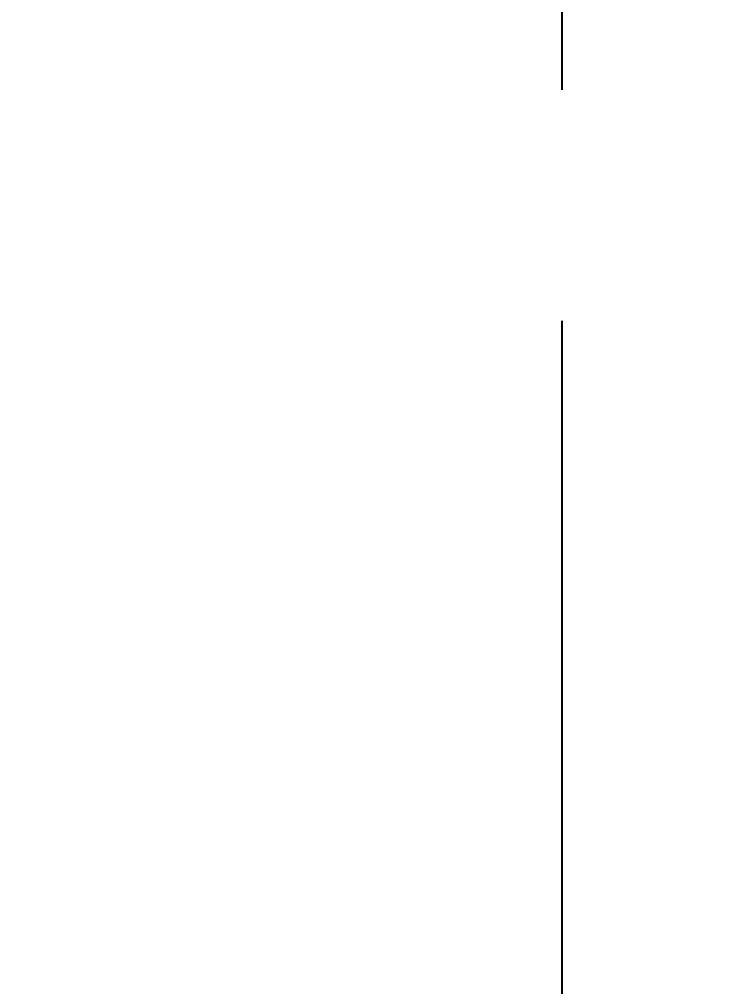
# Model space of a CAD drawing. Header units: metres. Extents: x 0 to 63075, y 0 to 44550.
# Drawn here: x 41965 to 42689, y 34517 to 35514 of the extents above; entities that cross this region are included whole.
import ezdxf

# ---------------------------------------------------------------- set-up
doc = ezdxf.new("R2010")
doc.units = ezdxf.units.M
doc.header["$LTSCALE"] = 75
doc.linetypes.add('CENTER2', pattern=[28.575, 19.05, -3.175, 3.175, -3.175])
doc.layers.add('SC1', color=7, linetype='CENTER2')
doc.layers.add('SDM', color=7, linetype='Continuous')
doc.styles.add('ROMANS', font='ROMANS.SHX')
doc.dimstyles.new('75___1-75', dxfattribs={"dimscale": 75, "dimtxt": 2.5, "dimasz": 2, "dimexe": 1.5, "dimexo": 1, "dimgap": 0.5, "dimtad": 1, "dimdec": 0, "dimzin": 12, "dimtxsty": 'ROMANS', "dimcen": 0, "dimclrd": 256, "dimclre": 256, "dimclrt": 3, "dimazin": 3, "dimtfac": 1, "dimtdec": 0, "dimtmove": 0, "dimatfit": 0, "dimfxl": 1, "dimlwd": -1, "dimlwe": -1, "dimarcsym": 0})

# ---------------------------------------------------------------- blocks, each defined once
blk = doc.blocks.new('*D30')
at = {"layer": 'Defpoints', "color": 0, "transparency": 16777216}
for p in [(42521.23, 36107.89), (41947.61, 35690.51), (41947.61, 35271.03)]:
    blk.add_point(p, dxfattribs=at)
at = {"layer": 'SDM', "transparency": 16777216}
for p, q in [((42521.23, 36032.89), (42521.23, 35578.01)), ((41947.61, 35346.03), (41947.61, 35803.01)), ((41797.61, 35690.51), (41647.61, 35690.51)), ((41947.61, 35690.51), (42521.23, 35690.51)), ((42671.23, 35690.51), (43387.3, 35690.51))]:
    blk.add_line(p, q, dxfattribs=at)
for points in [[(41797.61, 35715.51), (41797.61, 35665.51), (41947.61, 35690.51)], [(42671.23, 35715.51), (42671.23, 35665.51), (42521.23, 35690.51)]]:
    blk.add_solid(points, dxfattribs=at)
at = {"layer": 'SDM', "color": 3, "transparency": 16777216, "insert": (43104.26, 35821.76), "char_height": 187.5, "attachment_point": 5, "style": 'ROMANS'}
blk.add_mtext('574', dxfattribs=at)

msp = doc.modelspace()

# ---------------------------------------------------------------- linework, layer by layer
at = {"layer": 'SC1'}
msp.add_line((42524.01, 27345.36), (42524.01, 40973.1), dxfattribs=at)

# ---------------------------------------------------------------- dimensions: what is measured, and where the dimension line sits
at = {"layer": 'SDM'}
dim = msp.add_linear_dim(base=(41947.61, 35690.51), p1=(42521.23, 36107.89), p2=(41947.61, 35271.03), dimstyle='75___1-75', dxfattribs=at)
dim.commit()
dim.dimension.update_dxf_attribs({"geometry": '*D30', "text_midpoint": (43104.26, 35690.51), "dimtype": 160})

doc.saveas('drawing.dxf')
